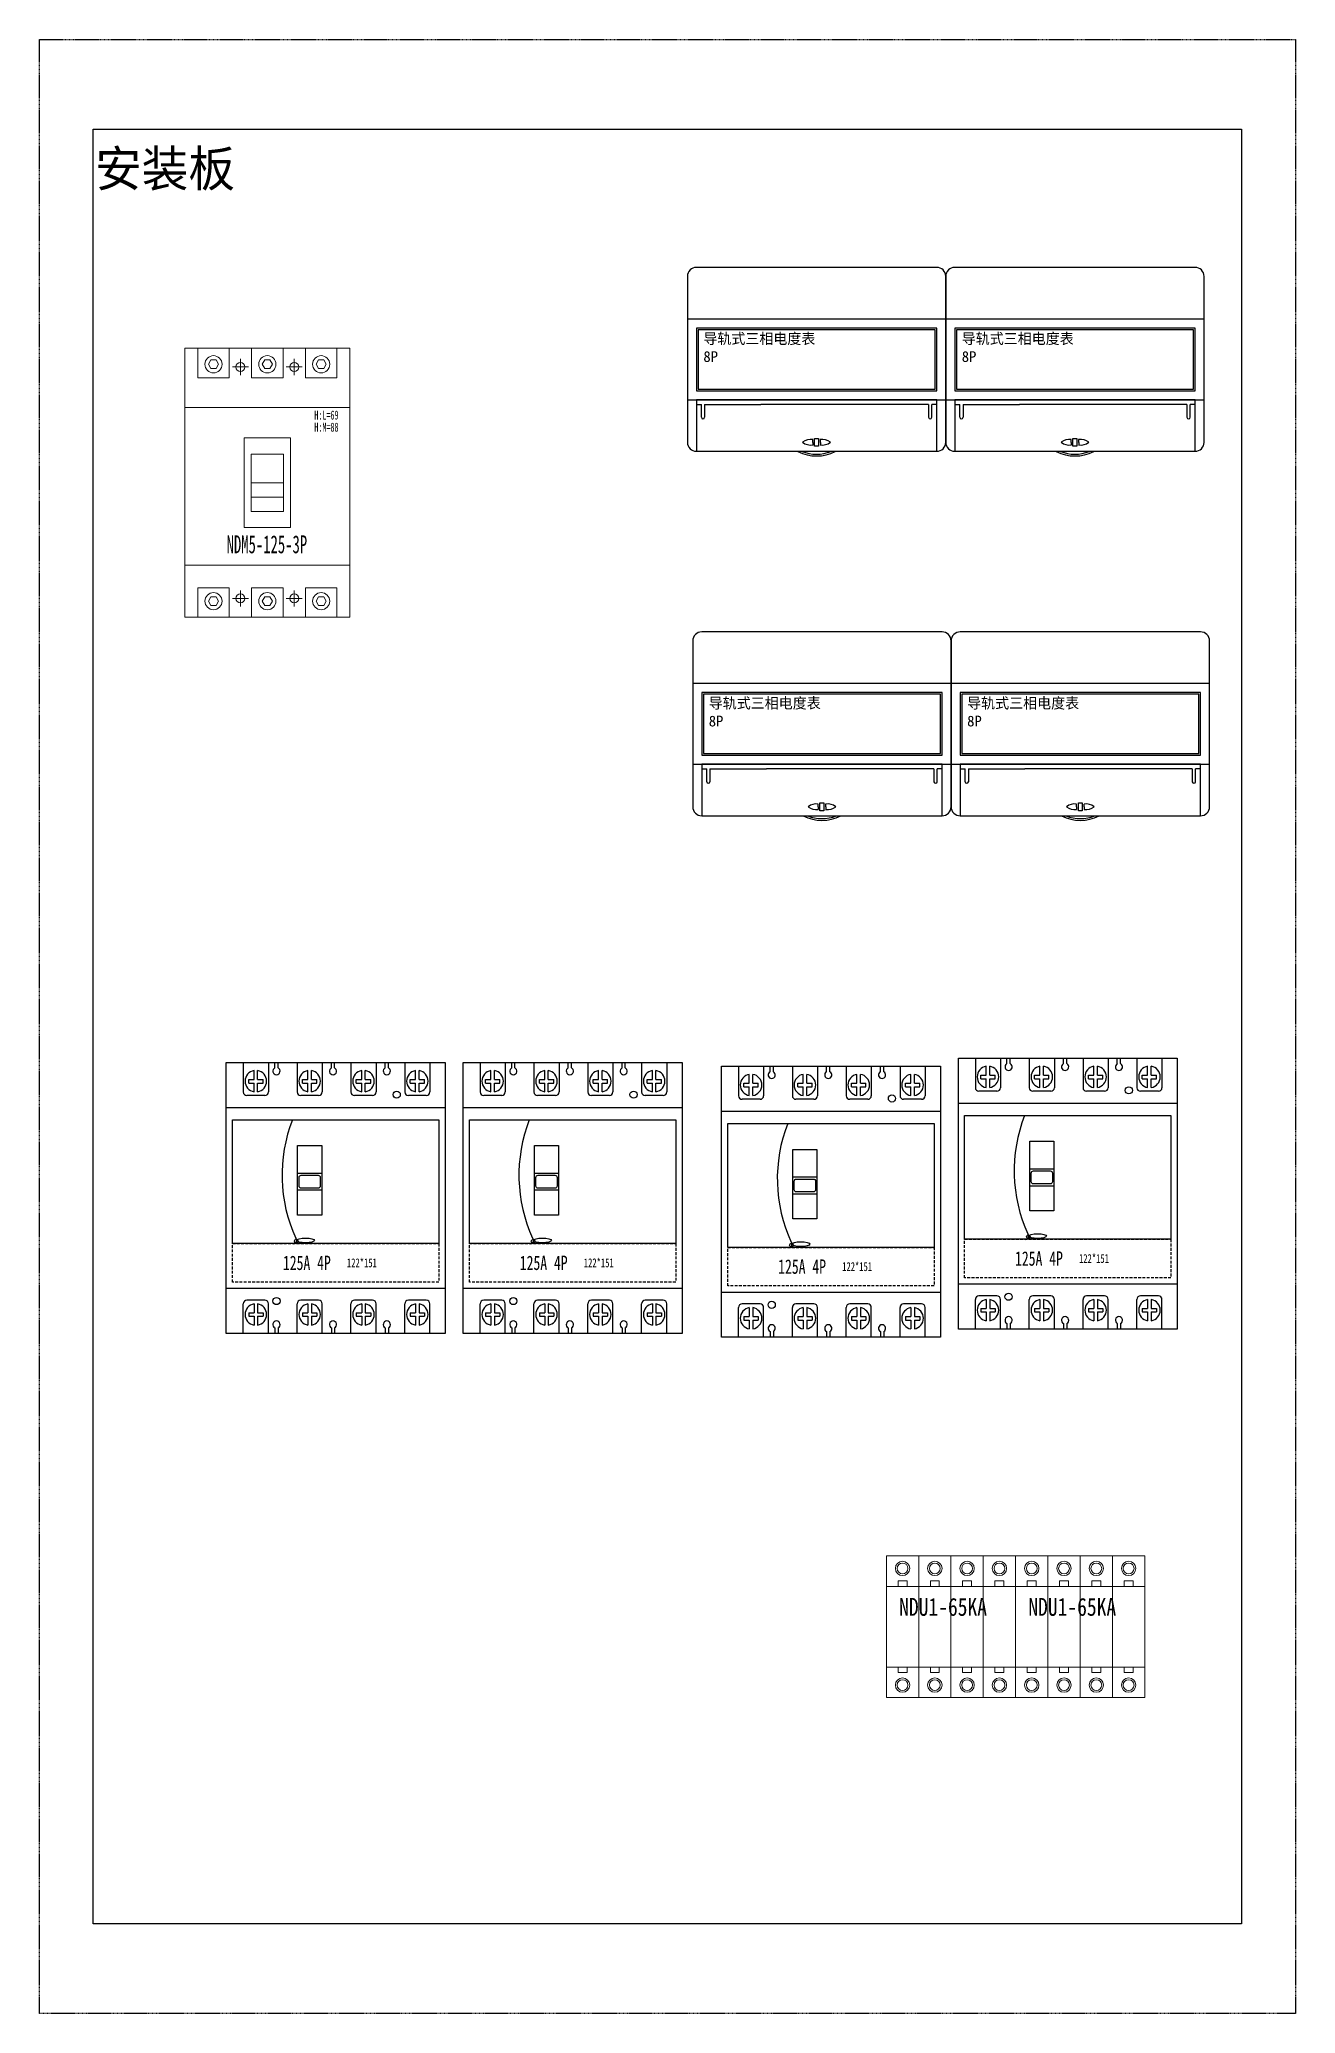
# Model space of a CAD drawing. Extents: x 400633 to 401333, y 364758 to 365858.
import ezdxf
from ezdxf.enums import TextEntityAlignment as Align

# ---------------------------------------------------------------- set-up
doc = ezdxf.new("R2010")
doc.units = 0
doc.header["$MEASUREMENT"] = 0
doc.linetypes.add('DASHED', pattern=[0.75, 0.5, -0.25])
doc.linetypes.add('HIDDEN2', pattern=[4.7625, 3.175, -1.5875])
for name, color, linetype in [('E-UNIV-NOTE', 6, 'Continuous'), ('元件', 7, 'Continuous'), ('布置图', 30, 'Continuous')]:
    doc.layers.add(name, color=color, linetype=linetype)
doc.layers.add('细线', color=7, linetype='Continuous', lineweight=0)
doc.styles.add('GH-CZC', font='', dxfattribs={"width": 0.7})
doc.styles.add('宋', font='', dxfattribs={"width": 0.7})
doc.styles.add('宋体', font='', dxfattribs={"width": 0.8})
doc.styles.get('GH-CZC').set_extended_font_data('SimSun')
doc.styles.get('宋').set_extended_font_data('SimSun')
doc.styles.get('宋体').set_extended_font_data('NSimSun')

# ---------------------------------------------------------------- blocks, each defined once
blk = doc.blocks.new('Manufacturer光辉PartName塑壳断路器Series125ShellFrameLimitingCurrentRemarkPartTypeMinCurrent1MaxCurrent125Poles3PMinPower0MaxPower0LibType2DelFlgfalseUpdateDate')
at = {"layer": '细线'}
for p, q in [((-15, 69), (-15, 60)), ((15, 69), (15, 60)), ((-19.5, 64.5), (-10.5, 64.5)), ((10.5, 64.5), (19.5, 64.5)), ((-19.5, -64.5), (-10.5, -64.5)), ((-15, -69), (-15, -60)), ((10.5, -64.5), (19.5, -64.5)), ((15, -69), (15, -60))]:
    blk.add_line(p, q, dxfattribs=at)
for points in [[(-46, -75), (46, -75), (46, 75), (-46, 75)], [(-38.8, 58.5), (-21.2, 58.5), (-21.2, 75), (-38.8, 75)], [(-8.8, 58.5), (8.8, 58.5), (8.8, 75), (-8.8, 75)], [(21.2, 58.5), (38.8, 58.5), (38.8, 75), (21.2, 75)], [(-46, -46), (46, -46), (46, 42), (-46, 42)], [(-13, -25), (13, -25), (13, 25), (-13, 25)], [(-9, -16), (9, -16), (9, 16), (-9, 16)], [(-9, 0), (9, 0), (9, -16), (-9, -16)], [(-9, 0), (9, 0), (9, -8), (-9, -8)], [(-38.8, -58.5), (-21.2, -58.5), (-21.2, -75), (-38.8, -75)], [(-8.8, -58.5), (8.8, -58.5), (8.8, -75), (-8.8, -75)], [(21.2, -58.5), (38.8, -58.5), (38.8, -75), (21.2, -75)]]:
    blk.add_lwpolyline(points, close=True, dxfattribs=at)
at = {"layer": '细线', "color": 7}
for points in [[(-27.2, 66), (-28.6, 68.4), (-31.4, 68.4), (-32.8, 66), (-31.4, 63.6), (-28.6, 63.6)], [(2.8, 66), (1.4, 68.4), (-1.4, 68.4), (-2.8, 66), (-1.4, 63.6), (1.4, 63.6)], [(32.8, 66), (31.4, 68.4), (28.6, 68.4), (27.2, 66), (28.6, 63.6), (31.4, 63.6)], [(-27.2, -66), (-28.6, -68.4), (-31.4, -68.4), (-32.8, -66), (-31.4, -63.6), (-28.6, -63.6)], [(2.8, -66), (1.4, -68.4), (-1.4, -68.4), (-2.8, -66), (-1.4, -63.6), (1.4, -63.6)], [(32.8, -66), (31.4, -68.4), (28.6, -68.4), (27.2, -66), (28.6, -63.6), (31.4, -63.6)]]:
    blk.add_lwpolyline(points, close=True, dxfattribs=at)
for centre in [(-30, 66), (0, 66), (30, 66), (-30, -66), (0, -66), (30, -66)]:
    blk.add_circle(centre, 4.8, dxfattribs=at)
at = {"layer": '细线'}
for centre in [(-15, 64.5), (15, 64.5), (-15, -64.5), (15, -64.5)]:
    blk.add_circle(centre, 2.5, dxfattribs=at)
at = {"layer": '细线', "color": 7, "attachment_point": 1, "style": '宋'}
for s, insert, char_height, width in [('\\pxql;{\\fFangSong_GB2312|b0|i0|c134|p49;\\W0.6;H:L=69}', (26.2, 40.2), 5, 16.799), ('\\pxql;{\\fFangSong_GB2312|b0|i0|c134|p49;\\W0.6;H:M=88}', (26.2, 33.5), 5, 16.799), ('\\pxql;{\\fFangSong_GB2312|b0|i0|c134|p49;\\W0.6;NDM5-125-3P}', (-22.7, -29.3), 10, 49.265)]:
    blk.add_mtext(s, dxfattribs=dict(at, insert=insert, char_height=char_height, width=width))
blk = doc.blocks.new('Manufacturer光辉PartName电能表Series导轨式ShellFrameLimitingCurrentRemarkPartTypeMinCurrent1MaxCurrent500PolesMinPower0MaxPower0LibType2DelFlgfalseUpdateDate')
for p, q in [((-67, -24.6), (-64.2, -24.6)), ((-62.4, -24.6), (-31, -24.6)), ((62.4, -24.6), (-31, -24.6)), ((67, -24.6), (64.2, -24.6)), ((-2.1, -45.7), (-2.1, -44.2)), ((-2.1, -45.7), (-2.1, -47.2)), ((2.1, -45.7), (2.1, -44.2)), ((2.1, -45.7), (2.1, -47.2))]:
    blk.add_line(p, q)
blk.add_lwpolyline([(-67, -50.7), (67, -50.7, 0.414214), (72, -45.7), (72, 46.8, 0.414214), (67, 51.8), (-67, 51.8, 0.414214), (-72, 46.8), (-72, -45.7, 0.414214)], format="xyb", close=True)
for points in [[(-72, -22), (72, -22), (72, 23), (-72, 23)], [(-67, -17), (67, -17), (67, 18), (-67, 18)], [(-66, -16), (66, -16), (66, 17), (-66, 17)], [(-67, -50.7), (67, -50.7), (67, -22), (-67, -22)], [(-1.1, -43.5), (1.1, -43.5), (1.1, -47.9), (-1.1, -47.9)]]:
    blk.add_lwpolyline(points, close=True)
for points in [[(-64.2, -31.7), (-64.2, -24.6)], [(-62.4, -24.6), (-62.4, -31.7)], [(62.4, -24.6), (62.4, -31.7)], [(64.2, -31.7), (64.2, -24.6)]]:
    blk.add_lwpolyline(points)
for centre, radius, start, end in [((-63.3, -31.7), 0.9, 180, 0), ((63.3, -31.7), 0.9, 180, 0), ((0, -30.9), 22.4, 242.2689, 297.7311), ((0, -30.9), 21.4, 247.8872, 292.1128), ((-3.1, -51.8), 7.73, 82.2489, 127.0581), ((-3.1, -39.5), 7.73, 232.9419, 277.7511), ((3.1, -51.8), 7.73, 52.9419, 97.7511), ((3.1, -39.5), 7.73, 262.2489, 307.0581)]:
    blk.add_arc(centre, radius, start, end)
at = {"insert": (-63.1, 15.1), "char_height": 6, "width": 68.446, "attachment_point": 1}
blk.add_mtext('导轨式三相电度表\\P8P', dxfattribs=at)
blk = doc.blocks.new('Manufacturer光辉PartName塑壳断路器Series4PShellFrameLimitingCurrentRemarkPartTypeMinCurrent16MaxCurrent125Poles4PMinPower0MaxPower0LibType2DelFlgfalseUpdateDate')
at = {"layer": '元件', "color": 0, "transparency": 33554687}
for p, q in [((-51.5, 75.5), (-51.5, 59)), ((-48.5, 64), (-48.5, 66)), ((-48.5, 66), (-45.5, 66)), ((-45.5, 66), (-45.5, 70.9)), ((-43.5, 66), (-43.5, 70.9)), ((-43.5, 66), (-40.5, 66)), ((-40.5, 64), (-40.5, 66)), ((-37.5, 75.5), (-37.5, 59)), ((-33.9, 72.4), (-33.9, 75.5)), ((-32.1, 72.4), (-32.1, 75.5)), ((-21.5, 75.5), (-21.5, 59)), ((-18.5, 66), (-15.5, 66)), ((-18.5, 64), (-18.5, 66)), ((-15.5, 66), (-15.5, 70.9)), ((-13.5, 66), (-13.5, 70.9)), ((-13.5, 66), (-10.5, 66)), ((-10.5, 64), (-10.5, 66)), ((-7.5, 75.5), (-7.5, 59)), ((-2.4, 72.4), (-2.4, 75.5)), ((-0.6, 72.4), (-0.6, 75.5)), ((8.5, 75.5), (8.5, 59)), ((11.5, 64), (11.5, 66)), ((11.5, 66), (14.5, 66)), ((14.5, 66), (14.5, 70.9)), ((16.5, 66), (16.5, 70.9)), ((16.5, 66), (19.5, 66)), ((19.5, 64), (19.5, 66)), ((22.5, 75.5), (22.5, 59)), ((27.6, 72.4), (27.6, 75.5)), ((29.4, 72.4), (29.4, 75.5)), ((38.5, 75.5), (38.5, 59)), ((41.5, 64), (41.5, 66)), ((41.5, 66), (44.5, 66)), ((44.5, 66), (44.5, 70.9)), ((46.5, 66), (46.5, 70.9)), ((46.5, 66), (49.5, 66)), ((49.5, 64), (49.5, 66)), ((52.5, 75.5), (52.5, 59)), ((-39.5, 57), (-49.5, 57)), ((-48.5, 64), (-45.5, 64)), ((-45.5, 59.1), (-45.5, 64)), ((-43.5, 64), (-40.5, 64)), ((-43.5, 59.1), (-43.5, 64)), ((-9.5, 57), (-19.5, 57)), ((-18.5, 64), (-15.5, 64)), ((-15.5, 59.1), (-15.5, 64)), ((-13.5, 59.1), (-13.5, 64)), ((-13.5, 64), (-10.5, 64)), ((20.5, 57), (10.5, 57)), ((11.5, 64), (14.5, 64)), ((14.5, 59.1), (14.5, 64)), ((16.5, 64), (19.5, 64)), ((16.5, 59.1), (16.5, 64)), ((50.5, 57), (40.5, 57)), ((41.5, 64), (44.5, 64)), ((44.5, 59.1), (44.5, 64)), ((46.5, 64), (49.5, 64)), ((46.5, 59.1), (46.5, 64)), ((-61, 50.4), (61, 50.4)), ((-61, -50.4), (61, -50.4)), ((-51.5, -75.5), (-51.5, -59)), ((-39.5, -57), (-49.5, -57)), ((-48.5, -64), (-45.5, -64)), ((-48.5, -64), (-48.5, -66)), ((-48.5, -66), (-45.5, -66)), ((-45.5, -59.1), (-45.5, -64)), ((-45.5, -66), (-45.5, -70.9)), ((-43.5, -59.1), (-43.5, -64)), ((-43.5, -64), (-40.5, -64)), ((-43.5, -66), (-40.5, -66)), ((-43.5, -66), (-43.5, -70.9)), ((-40.5, -64), (-40.5, -66)), ((-37.5, -75.5), (-37.5, -59)), ((-21.5, -75.5), (-21.5, -59)), ((-9.5, -57), (-19.5, -57)), ((-18.5, -64), (-18.5, -66)), ((-18.5, -64), (-15.5, -64)), ((-18.5, -66), (-15.5, -66)), ((-15.5, -59.1), (-15.5, -64)), ((-15.5, -66), (-15.5, -70.9)), ((-13.5, -59.1), (-13.5, -64)), ((-13.5, -64), (-10.5, -64)), ((-13.5, -66), (-13.5, -70.9)), ((-13.5, -66), (-10.5, -66)), ((-10.5, -64), (-10.5, -66)), ((-7.5, -75.5), (-7.5, -59)), ((8.5, -75.5), (8.5, -59)), ((20.5, -57), (10.5, -57)), ((11.5, -64), (14.5, -64)), ((11.5, -64), (11.5, -66)), ((11.5, -66), (14.5, -66)), ((14.5, -59.1), (14.5, -64)), ((14.5, -66), (14.5, -70.9)), ((16.5, -59.1), (16.5, -64)), ((16.5, -64), (19.5, -64)), ((16.5, -66), (19.5, -66)), ((16.5, -66), (16.5, -70.9)), ((19.5, -64), (19.5, -66)), ((22.5, -75.5), (22.5, -59)), ((38.5, -75.5), (38.5, -59)), ((50.5, -57), (40.5, -57)), ((41.5, -64), (41.5, -66)), ((41.5, -64), (44.5, -64)), ((41.5, -66), (44.5, -66)), ((44.5, -59.1), (44.5, -64)), ((44.5, -66), (44.5, -70.9)), ((46.5, -59.1), (46.5, -64)), ((46.5, -64), (49.5, -64)), ((46.5, -66), (46.5, -70.9)), ((46.5, -66), (49.5, -66)), ((49.5, -64), (49.5, -66)), ((52.5, -75.5), (52.5, -59)), ((-33.9, -72.4), (-33.9, -75.5)), ((-32.1, -72.4), (-32.1, -75.5)), ((-2.4, -72.4), (-2.4, -75.5)), ((-0.6, -72.4), (-0.6, -75.5)), ((27.6, -72.4), (27.6, -75.5)), ((29.4, -72.4), (29.4, -75.5))]:
    blk.add_line(p, q, dxfattribs=at)
for points in [[(-61, -75.5), (-61, 75.5)], [(-61, 75.5), (61, 75.5)], [(61, 75.5), (61, -75.5)], [(61, -75.5), (-61, -75.5)]]:
    blk.add_lwpolyline(points, dxfattribs=at)
for points in [[(-57.5, 43.5), (57.5, 43.5), (57.5, -25.5), (-57.5, -25.5)], [(-21.2, 29.1), (-7.8, 29.1), (-7.8, -9.6), (-21.2, -9.6)], [(-21.2, 13.8), (-7.8, 13.8), (-7.8, 4.2), (-21.2, 4.2)]]:
    blk.add_lwpolyline(points, close=True, dxfattribs=at)
blk.add_lwpolyline([(-19.2, 12.6), (-9.8, 12.6, -0.414214), (-8.6, 11.4), (-8.6, 6.6, -0.414214), (-9.8, 5.4), (-19.2, 5.4, -0.414214), (-20.4, 6.6), (-20.4, 11.4, -0.414214)], format="xyb", close=True, dxfattribs=at)
at = {"layer": '元件', "color": 0, "linetype": 'HIDDEN2', "ltscale": 0.5, "transparency": 33554687}
blk.add_lwpolyline([(-57.5, -25.5), (57.5, -25.5), (57.5, -47), (-57.5, -47)], close=True, dxfattribs=at)
at = {"layer": '元件', "color": 0, "linetype": 'ByBlock', "transparency": 33554687}
for centre in [(34, 57.5), (-33, -57.5)]:
    blk.add_circle(centre, 2, dxfattribs=at)
at = {"layer": '元件', "color": 0, "transparency": 33554687}
blk.add_circle((-22, -24.2), 1.02, dxfattribs=at)
for centre, radius, start, end in [((-44.5, 65), 6, 99.5941, 260.4059), ((-44.5, 65), 6, 279.5941, 80.4059), ((-33, 70.6), 2, 116.839, 63.161), ((-14.5, 65), 6, 99.5941, 260.4059), ((-14.5, 65), 6, 279.5941, 80.4059), ((-1.5, 70.6), 2, 116.839, 63.161), ((15.5, 65), 6, 99.5941, 260.4059), ((15.5, 65), 6, 279.5941, 80.4059), ((28.5, 70.6), 2, 116.839, 63.161), ((45.5, 65), 6, 99.5941, 260.4059), ((45.5, 65), 6, 279.5941, 80.4059), ((-49.5, 59), 2, 180, 270), ((-39.5, 59), 2, 270, 0), ((-19.5, 59), 2, 180, 270), ((-9.5, 59), 2, 270, 0), ((10.5, 59), 2, 180, 270), ((20.5, 59), 2, 270, 0), ((40.5, 59), 2, 180, 270), ((50.5, 59), 2, 270, 0), ((54.9, 12.7), 84.8, 158.6859, 204.5341), ((-23.5, -23.8), 1.8, 251.3296, 44.8965), ((-49.5, -59), 2, 90, 180), ((-44.5, -65), 6, 99.5941, 260.4059), ((-44.5, -65), 6, 279.5941, 80.4059), ((-39.5, -59), 2, 0, 90), ((-19.5, -59), 2, 90, 180), ((-14.5, -65), 6, 99.5941, 260.4059), ((-14.5, -65), 6, 279.5941, 80.4059), ((-9.5, -59), 2, 0, 90), ((10.5, -59), 2, 90, 180), ((15.5, -65), 6, 99.5941, 260.4059), ((15.5, -65), 6, 279.5941, 80.4059), ((20.5, -59), 2, 0, 90), ((40.5, -59), 2, 90, 180), ((45.5, -65), 6, 99.5941, 260.4059), ((45.5, -65), 6, 279.5941, 80.4059), ((50.5, -59), 2, 0, 90), ((-33, -70.6), 2, 296.839, 243.161), ((-1.5, -70.6), 2, 296.839, 243.161), ((28.5, -70.6), 2, 296.839, 243.161)]:
    blk.add_arc(centre, radius, start, end, dxfattribs=at)
blk.add_ellipse((-16.8, -23.7), major_axis=(-5, 0), ratio=0.263531, dxfattribs=at)
at = {"layer": '元件', "color": 0, "transparency": 33554687, "width": 0.7}
blk.add_text('125A 4P', height=8, dxfattribs=at).set_placement((-29.4, -36.2), align=Align.MIDDLE_LEFT)
at = {"layer": '元件', "color": 0, "transparency": 33554687, "style": 'GH-CZC', "width": 0.7}
blk.add_text('122*151', height=5, dxfattribs=at).set_placement((14.6, -36.2), align=Align.MIDDLE_CENTER)
blk = doc.blocks.new('Manufacturer上海良信PartName电涌保护器SeriesNDU1ShellFrameLimitingCurrentRemarkPartTypeMinCurrent0MaxCurrent0Poles4PMinPower0MaxPower0LibType3DelFlgfalseUpdateDate2023-01-0100000')
at = {"color": 7, "linetype": 'Continuous', "lineweight": 15}
for p, q in [((-18, 39.5), (-36, 39.5)), ((-36, 39.5), (-36, 22.5)), ((-18, 22.5), (-18, 39.5)), ((36, 39.5), (-18, 39.5)), ((0, 22.5), (0, 39.5)), ((18, 22.5), (18, 39.5)), ((36, 39.5), (36, 22.5)), ((-36, 22.5), (-36, -22.5)), ((-18, 22.5), (-36, 22.5)), ((-24.5, 25.5), (-29.5, 25.5)), ((-29.5, 25.5), (-29.5, 22.5)), ((-24.5, 22.5), (-24.5, 25.5)), ((-18, -22.5), (-18, 22.5)), ((36, 22.5), (-18, 22.5)), ((-6.5, 25.5), (-11.5, 25.5)), ((-11.5, 25.5), (-11.5, 22.5)), ((-6.5, 22.5), (-6.5, 25.5)), ((0, -22.5), (0, 22.5)), ((11.5, 25.5), (6.5, 25.5)), ((6.5, 25.5), (6.5, 22.5)), ((11.5, 22.5), (11.5, 25.5)), ((18, -22.5), (18, 22.5)), ((29.5, 25.5), (24.5, 25.5)), ((24.5, 25.5), (24.5, 22.5)), ((29.5, 22.5), (29.5, 25.5)), ((36, 22.5), (36, -22.5)), ((-36, -22.5), (-18, -22.5)), ((-36, -22.5), (-36, -39.5)), ((-29.5, -25.5), (-29.5, -22.5)), ((-24.5, -25.5), (-29.5, -25.5)), ((-24.5, -22.5), (-24.5, -25.5)), ((-18, -39.5), (-18, -22.5)), ((-18, -22.5), (36, -22.5)), ((-11.5, -25.5), (-11.5, -22.5)), ((-6.5, -25.5), (-11.5, -25.5)), ((-6.5, -22.5), (-6.5, -25.5)), ((0, -39.5), (0, -22.5)), ((6.5, -25.5), (6.5, -22.5)), ((11.5, -25.5), (6.5, -25.5)), ((11.5, -22.5), (11.5, -25.5)), ((18, -39.5), (18, -22.5)), ((24.5, -25.5), (24.5, -22.5)), ((29.5, -25.5), (24.5, -25.5)), ((29.5, -22.5), (29.5, -25.5)), ((36, -22.5), (36, -39.5)), ((-36, -39.5), (-18, -39.5)), ((-18, -39.5), (36, -39.5))]:
    blk.add_line(p, q, dxfattribs=at)
for centre, radius in [((-27, 32.5), 4), ((-27, 32.5), 3), ((-9, 32.5), 4), ((-9, 32.5), 3), ((9, 32.5), 4), ((9, 32.5), 3), ((27, 32.5), 4), ((27, 32.5), 3), ((-27, -32.5), 4), ((-27, -32.5), 3), ((-9, -32.5), 4), ((-9, -32.5), 3), ((9, -32.5), 4), ((9, -32.5), 3), ((27, -32.5), 4), ((27, -32.5), 3)]:
    blk.add_circle(centre, radius, dxfattribs=at)
at = {"layer": 'E-UNIV-NOTE', "style": '宋体', "width": 0.8}
blk.add_text('NDU1-65KA', height=10, dxfattribs=at).set_placement((-28.9, 6.1))

msp = doc.modelspace()

# ---------------------------------------------------------------- linework, layer by layer
at = {"color": 2}
msp.add_lwpolyline([(400663.4, 365808.4), (401303.4, 365808.4), (401303.4, 364808.4), (400663.4, 364808.4)], close=True, dxfattribs=at)
at = {"layer": '布置图', "linetype": 'DASHED'}
msp.add_lwpolyline([(400633.4, 365858.4), (401333.4, 365858.4), (401333.4, 364758.4), (400633.4, 364758.4)], close=True, dxfattribs=at)

# ---------------------------------------------------------------- block references
for name, p in [('Manufacturer光辉PartName电能表Series导轨式ShellFrameLimitingCurrentRemarkPartTypeMinCurrent1MaxCurrent500PolesMinPower0MaxPower0LibType2DelFlgfalseUpdateDate', (401066.5, 365679.6)), ('Manufacturer光辉PartName电能表Series导轨式ShellFrameLimitingCurrentRemarkPartTypeMinCurrent1MaxCurrent500PolesMinPower0MaxPower0LibType2DelFlgfalseUpdateDate', (401210.5, 365679.6)), ('Manufacturer光辉PartName塑壳断路器Series125ShellFrameLimitingCurrentRemarkPartTypeMinCurrent1MaxCurrent125Poles3PMinPower0MaxPower0LibType2DelFlgfalseUpdateDate', (400760.4, 365611.4)), ('Manufacturer光辉PartName电能表Series导轨式ShellFrameLimitingCurrentRemarkPartTypeMinCurrent1MaxCurrent500PolesMinPower0MaxPower0LibType2DelFlgfalseUpdateDate', (401069.5, 365476.5)), ('Manufacturer光辉PartName电能表Series导轨式ShellFrameLimitingCurrentRemarkPartTypeMinCurrent1MaxCurrent500PolesMinPower0MaxPower0LibType2DelFlgfalseUpdateDate', (401213.5, 365476.5)), ('Manufacturer光辉PartName塑壳断路器Series4PShellFrameLimitingCurrentRemarkPartTypeMinCurrent16MaxCurrent125Poles4PMinPower0MaxPower0LibType2DelFlgfalseUpdateDate', (400798.5, 365212.9)), ('Manufacturer光辉PartName塑壳断路器Series4PShellFrameLimitingCurrentRemarkPartTypeMinCurrent16MaxCurrent125Poles4PMinPower0MaxPower0LibType2DelFlgfalseUpdateDate', (400930.5, 365212.9)), ('Manufacturer光辉PartName塑壳断路器Series4PShellFrameLimitingCurrentRemarkPartTypeMinCurrent16MaxCurrent125Poles4PMinPower0MaxPower0LibType2DelFlgfalseUpdateDate', (401206.5, 365215.3)), ('Manufacturer光辉PartName塑壳断路器Series4PShellFrameLimitingCurrentRemarkPartTypeMinCurrent16MaxCurrent125Poles4PMinPower0MaxPower0LibType2DelFlgfalseUpdateDate', (401074.5, 365210.8)), ('Manufacturer上海良信PartName电涌保护器SeriesNDU1ShellFrameLimitingCurrentRemarkPartTypeMinCurrent0MaxCurrent0Poles4PMinPower0MaxPower0LibType3DelFlgfalseUpdateDate2023-01-0100000', (401141.4, 364973.9)), ('Manufacturer上海良信PartName电涌保护器SeriesNDU1ShellFrameLimitingCurrentRemarkPartTypeMinCurrent0MaxCurrent0Poles4PMinPower0MaxPower0LibType3DelFlgfalseUpdateDate2023-01-0100000', (401213.4, 364973.9))]:
    msp.add_blockref(name, p)

# ---------------------------------------------------------------- texts
at = {"color": 0}
msp.add_text('安装板', height=20, dxfattribs=at).set_placement((400664.4, 365786.4), align=Align.MIDDLE_LEFT)

doc.saveas('drawing.dxf')
